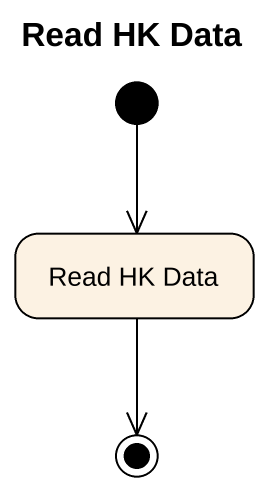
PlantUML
@startuml
title Read HK Data
hide empty description
state "Read HK Data" as Read_HK_Data
[*] --> Read_HK_Data
Read_HK_Data --> [*]
@enduml
